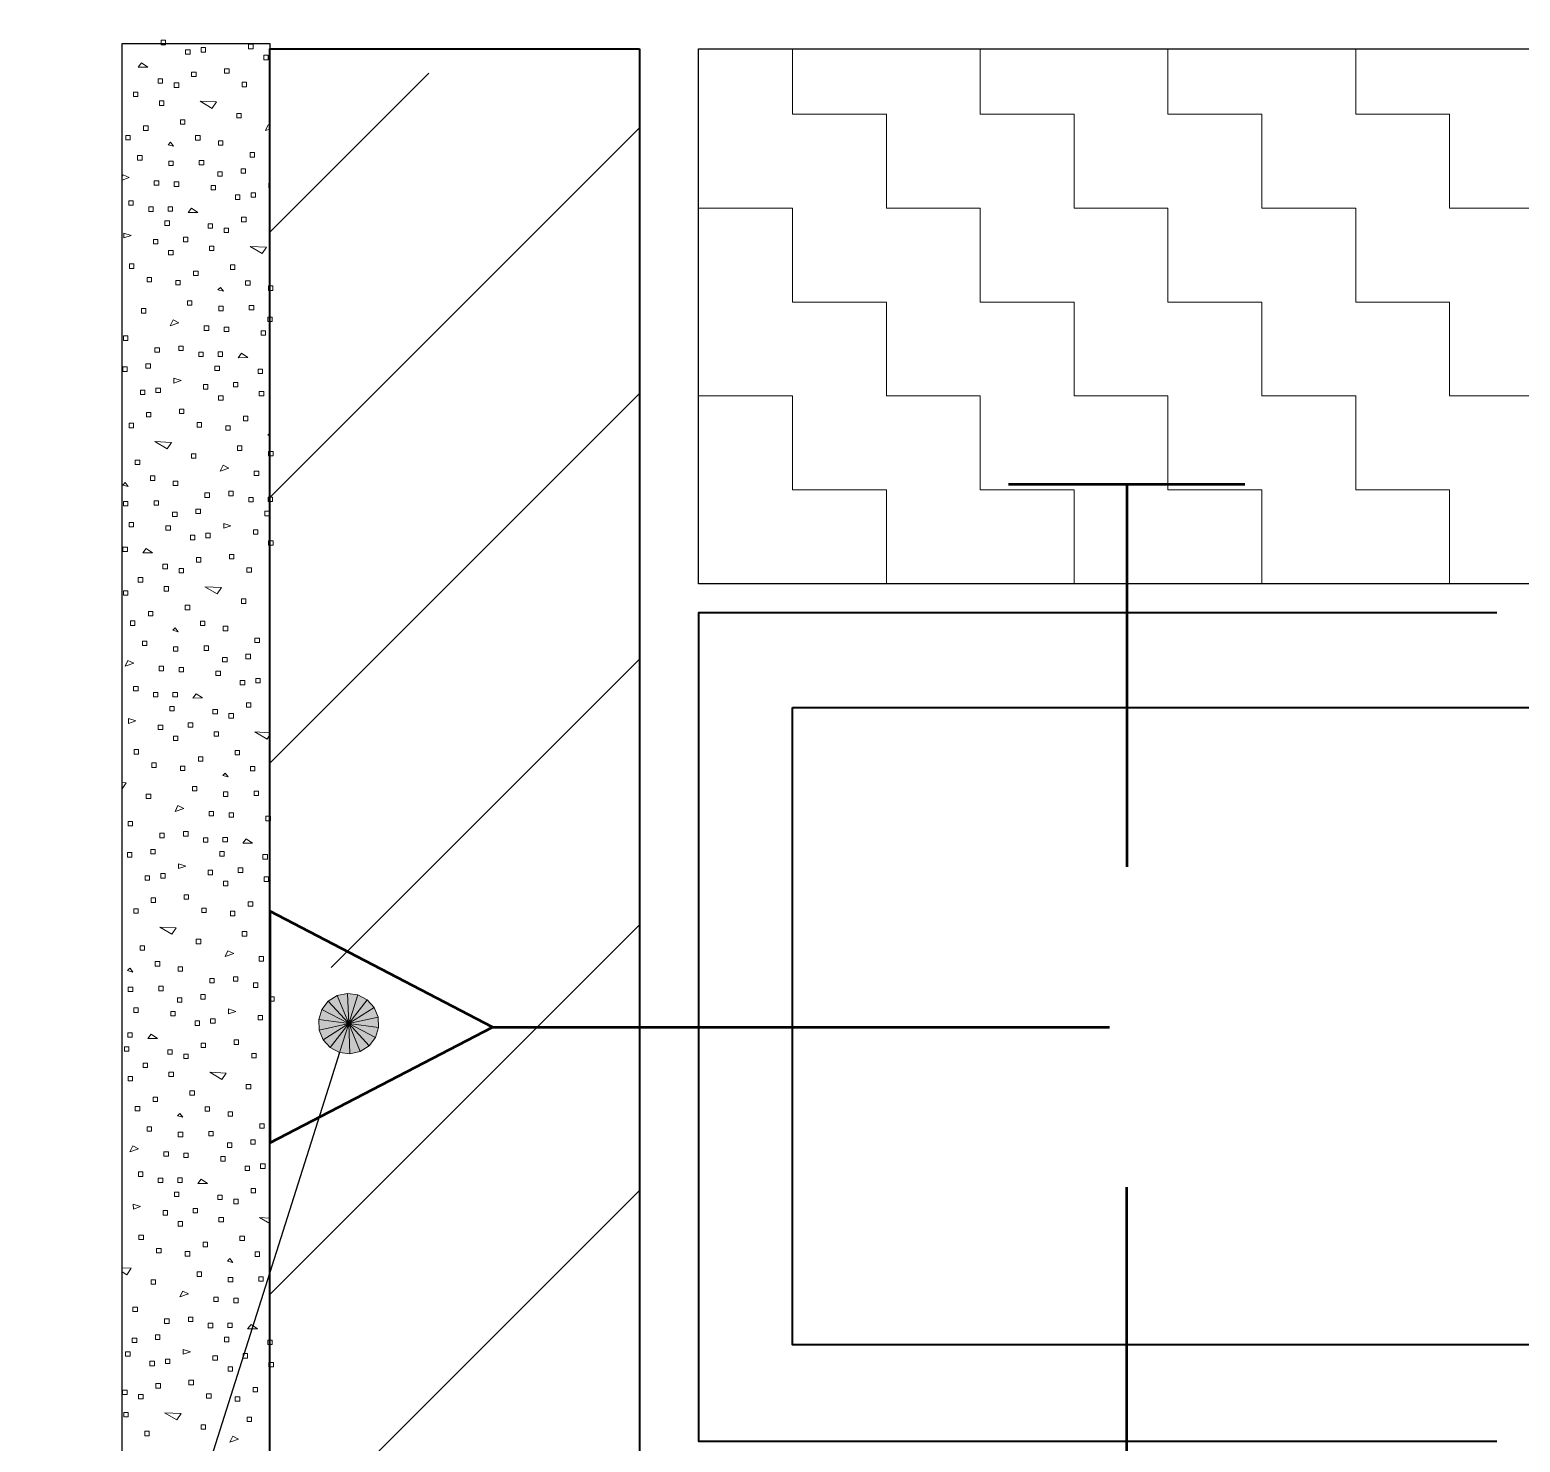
# Model space of a CAD drawing. Header units: millimetres. Extents: x 0 to 23.3, y 0 to 16.5.
# Drawn here: x 18.132 to 18.801, y 12.011 to 12.644 of the extents above; entities that cross this region are included whole.
import ezdxf

# ---------------------------------------------------------------- set-up
doc = ezdxf.new("R2010")
doc.units = ezdxf.units.MM
doc.layers.add('PDF _Геометрия', color=7, linetype='Continuous')
doc.layers.add('PDF _Сплошная заливка', color=7, linetype='Continuous')

msp = doc.modelspace()

# ---------------------------------------------------------------- linework, layer by layer
at = {"layer": 'PDF _Геометрия', "lineweight": 25}
msp.add_lwpolyline([(19.00063, 12.68417, 0.500025), (19.00063, 12.6103, 0.500028), (19.03958, 12.57922, 0.500006), (19.11635, 12.57922, 0.500019), (19.18188, 12.57922, 0.500011), (19.24989, 12.57922, 0.499983), (19.31077, 12.57922, 0.499938), (19.36728, 12.57922, 0.499983), (19.38652, 12.60908), (19.41493, 12.60908), (19.41493, 12.39576), (18.43233, 12.39576), (18.43233, 12.63577), (18.98361, 12.63577)], format="xyb", dxfattribs=at)
at = {"layer": 'PDF _Геометрия', "lineweight": 5}
for points in [[(18.19108, 12.63765), (18.19307, 12.63765), (18.19307, 12.63965), (18.19108, 12.63965)], [(18.20201, 12.6334), (18.20401, 12.6334), (18.20401, 12.6354), (18.20201, 12.6354)], [(18.20898, 12.63434), (18.21098, 12.63434), (18.21098, 12.63634), (18.20898, 12.63634)], [(18.23032, 12.63585), (18.23232, 12.63585), (18.23232, 12.63785), (18.23032, 12.63785)], [(18.23712, 12.63091), (18.23912, 12.63091), (18.23912, 12.63291), (18.23712, 12.63291)], [(18.20473, 12.6234), (18.20673, 12.6234), (18.20673, 12.6254), (18.20473, 12.6254)], [(18.21953, 12.62485), (18.22153, 12.62485), (18.22153, 12.62685), (18.21953, 12.62685)], [(18.18972, 12.62042), (18.19172, 12.62042), (18.19172, 12.62242), (18.18972, 12.62242)], [(18.19693, 12.61853), (18.19893, 12.61853), (18.19893, 12.62053), (18.19693, 12.62053)], [(18.22744, 12.61883), (18.22944, 12.61883), (18.22944, 12.62083), (18.22744, 12.62083)], [(18.17866, 12.61442), (18.18066, 12.61442), (18.18066, 12.61642), (18.17866, 12.61642)], [(18.19025, 12.6104), (18.19225, 12.6104), (18.19225, 12.6124), (18.19025, 12.6124)], [(18.22496, 12.60485), (18.22696, 12.60485), (18.22696, 12.60685), (18.22496, 12.60685)], [(18.18317, 12.59921), (18.18517, 12.59921), (18.18517, 12.60121), (18.18317, 12.60121)], [(18.19971, 12.60199), (18.20171, 12.60199), (18.20171, 12.60399), (18.19971, 12.60399)], [(18.17515, 12.59499), (18.17715, 12.59499), (18.17715, 12.59699), (18.17515, 12.59699)], [(18.20653, 12.59487), (18.20853, 12.59487), (18.20853, 12.59687), (18.20653, 12.59687)], [(18.2168, 12.59257), (18.2188, 12.59257), (18.2188, 12.59457), (18.2168, 12.59457)], [(18.18047, 12.58589), (18.18247, 12.58589), (18.18247, 12.58789), (18.18047, 12.58789)], [(18.19444, 12.58341), (18.19644, 12.58341), (18.19644, 12.58541), (18.19444, 12.58541)], [(18.20817, 12.58377), (18.21017, 12.58377), (18.21017, 12.58577), (18.20817, 12.58577)], [(18.23102, 12.58726), (18.23302, 12.58726), (18.23302, 12.58926), (18.23102, 12.58926)], [(18.2165, 12.57862), (18.2185, 12.57862), (18.2185, 12.58062), (18.2165, 12.58062)], [(18.22695, 12.58003), (18.22895, 12.58003), (18.22895, 12.58203), (18.22695, 12.58203)], [(18.18799, 12.57463), (18.18999, 12.57463), (18.18999, 12.57663), (18.18799, 12.57663)], [(18.19693, 12.57407), (18.19893, 12.57407), (18.19893, 12.57607), (18.19693, 12.57607)], [(18.21351, 12.57249), (18.21551, 12.57249), (18.21551, 12.57449), (18.21351, 12.57449)], [(18.17653, 12.56559), (18.17853, 12.56559), (18.17853, 12.56759), (18.17653, 12.56759)], [(18.18549, 12.56284), (18.18749, 12.56284), (18.18749, 12.56484), (18.18549, 12.56484)], [(18.19421, 12.56293), (18.19621, 12.56293), (18.19621, 12.56493), (18.19421, 12.56493)], [(18.22445, 12.56824), (18.22645, 12.56824), (18.22645, 12.57024), (18.22445, 12.57024)], [(18.23141, 12.56918), (18.23341, 12.56918), (18.23341, 12.57118), (18.23141, 12.57118)], [(18.19274, 12.55659), (18.19474, 12.55659), (18.19474, 12.55859), (18.19274, 12.55859)], [(18.22716, 12.55824), (18.22916, 12.55824), (18.22916, 12.56024), (18.22716, 12.56024)], [(18.21215, 12.55526), (18.21415, 12.55526), (18.21415, 12.55726), (18.21215, 12.55726)], [(18.21936, 12.55337), (18.22136, 12.55337), (18.22136, 12.55537), (18.21936, 12.55537)], [(18.1876, 12.54826), (18.1896, 12.54826), (18.1896, 12.55026), (18.1876, 12.55026)], [(18.1944, 12.54332), (18.1964, 12.54332), (18.1964, 12.54532), (18.1944, 12.54532)], [(18.2011, 12.54927), (18.2031, 12.54927), (18.2031, 12.55127), (18.2011, 12.55127)], [(18.21269, 12.54524), (18.21469, 12.54524), (18.21469, 12.54724), (18.21269, 12.54724)], [(18.17681, 12.53726), (18.17881, 12.53726), (18.17881, 12.53926), (18.17681, 12.53926)], [(18.22214, 12.53683), (18.22414, 12.53683), (18.22414, 12.53883), (18.22214, 12.53883)], [(18.18471, 12.53124), (18.18671, 12.53124), (18.18671, 12.53324), (18.18471, 12.53324)], [(18.19758, 12.52984), (18.19958, 12.52984), (18.19958, 12.53184), (18.19758, 12.53184)], [(18.20561, 12.53406), (18.20761, 12.53406), (18.20761, 12.53606), (18.20561, 12.53606)], [(18.22897, 12.52971), (18.23097, 12.52971), (18.23097, 12.53171), (18.22897, 12.53171)], [(18.23923, 12.52741), (18.24123, 12.52741), (18.24123, 12.52941), (18.23923, 12.52941)], [(18.18224, 12.51726), (18.18424, 12.51726), (18.18424, 12.51926), (18.18224, 12.51926)], [(18.2029, 12.52074), (18.2049, 12.52074), (18.2049, 12.52274), (18.2029, 12.52274)], [(18.21688, 12.51826), (18.21888, 12.51826), (18.21888, 12.52026), (18.21688, 12.52026)], [(18.2306, 12.51861), (18.2326, 12.51861), (18.2326, 12.52061), (18.2306, 12.52061)], [(18.21043, 12.50948), (18.21243, 12.50948), (18.21243, 12.51148), (18.21043, 12.51148)], [(18.23894, 12.51346), (18.24094, 12.51346), (18.24094, 12.51546), (18.23894, 12.51546)], [(18.17408, 12.50498), (18.17608, 12.50498), (18.17608, 12.50698), (18.17408, 12.50698)], [(18.21937, 12.50891), (18.22137, 12.50891), (18.22137, 12.51091), (18.21937, 12.51091)], [(18.23595, 12.50733), (18.23795, 12.50733), (18.23795, 12.50933), (18.23595, 12.50933)], [(18.18829, 12.49967), (18.19029, 12.49967), (18.19029, 12.50167), (18.18829, 12.50167)], [(18.19897, 12.50043), (18.20097, 12.50043), (18.20097, 12.50243), (18.19897, 12.50243)], [(18.20793, 12.49769), (18.20993, 12.49769), (18.20993, 12.49968), (18.20793, 12.49968)], [(18.21664, 12.49777), (18.21864, 12.49777), (18.21864, 12.49977), (18.21664, 12.49977)], [(18.17378, 12.49103), (18.17578, 12.49103), (18.17578, 12.49303), (18.17378, 12.49303)], [(18.18423, 12.49244), (18.18623, 12.49244), (18.18623, 12.49444), (18.18423, 12.49444)], [(18.21518, 12.49144), (18.21718, 12.49144), (18.21718, 12.49344), (18.21518, 12.49344)], [(18.23459, 12.4901), (18.23659, 12.4901), (18.23659, 12.4921), (18.23459, 12.4921)], [(18.21003, 12.48311), (18.21203, 12.48311), (18.21203, 12.48511), (18.21003, 12.48511)], [(18.22353, 12.48411), (18.22553, 12.48411), (18.22553, 12.48611), (18.22353, 12.48611)], [(18.18173, 12.48065), (18.18373, 12.48065), (18.18373, 12.48265), (18.18173, 12.48265)], [(18.18869, 12.48159), (18.19069, 12.48159), (18.19069, 12.48359), (18.18869, 12.48359)], [(18.21684, 12.47816), (18.21884, 12.47816), (18.21884, 12.48016), (18.21684, 12.48016)], [(18.23512, 12.48008), (18.23712, 12.48008), (18.23712, 12.48208), (18.23512, 12.48208)], [(18.18444, 12.47065), (18.18644, 12.47065), (18.18644, 12.47265), (18.18444, 12.47265)], [(18.19924, 12.4721), (18.20124, 12.4721), (18.20124, 12.4741), (18.19924, 12.4741)], [(18.17664, 12.46578), (18.17864, 12.46578), (18.17864, 12.46778), (18.17664, 12.46778)], [(18.20715, 12.46608), (18.20915, 12.46608), (18.20915, 12.46808), (18.20715, 12.46808)], [(18.22002, 12.46468), (18.22202, 12.46468), (18.22202, 12.46668), (18.22002, 12.46668)], [(18.22804, 12.4689), (18.23004, 12.4689), (18.23004, 12.4709), (18.22804, 12.4709)], [(18.17942, 12.44924), (18.18142, 12.44924), (18.18142, 12.45124), (18.17942, 12.45124)], [(18.20467, 12.45211), (18.20667, 12.45211), (18.20667, 12.45411), (18.20467, 12.45411)], [(18.22534, 12.45558), (18.22734, 12.45558), (18.22734, 12.45758), (18.22534, 12.45758)], [(18.23931, 12.4531), (18.24131, 12.4531), (18.24131, 12.4551), (18.23931, 12.4551)], [(18.23286, 12.44432), (18.23486, 12.44432), (18.23486, 12.44632), (18.23286, 12.44632)], [(18.18625, 12.44212), (18.18825, 12.44212), (18.18825, 12.44412), (18.18625, 12.44412)], [(18.19651, 12.43982), (18.19851, 12.43982), (18.19851, 12.44182), (18.19651, 12.44182)], [(18.17416, 12.43067), (18.17616, 12.43067), (18.17616, 12.43267), (18.17416, 12.43267)], [(18.18788, 12.43102), (18.18988, 12.43102), (18.18988, 12.43302), (18.18788, 12.43302)], [(18.21073, 12.43451), (18.21273, 12.43451), (18.21273, 12.43651), (18.21073, 12.43651)], [(18.2214, 12.43527), (18.2234, 12.43527), (18.2234, 12.43727), (18.2214, 12.43727)], [(18.23036, 12.43253), (18.23236, 12.43253), (18.23236, 12.43453), (18.23036, 12.43453)], [(18.23908, 12.43262), (18.24108, 12.43262), (18.24108, 12.43461), (18.23908, 12.43461)], [(18.19621, 12.42587), (18.19821, 12.42587), (18.19821, 12.42787), (18.19621, 12.42787)], [(18.20666, 12.42728), (18.20866, 12.42728), (18.20866, 12.42928), (18.20666, 12.42928)], [(18.23762, 12.42628), (18.23962, 12.42628), (18.23962, 12.42828), (18.23762, 12.42828)], [(18.17665, 12.42132), (18.17865, 12.42132), (18.17865, 12.42332), (18.17665, 12.42332)], [(18.19322, 12.41974), (18.19522, 12.41974), (18.19522, 12.42174), (18.19322, 12.42174)], [(18.21113, 12.41643), (18.21313, 12.41643), (18.21313, 12.41843), (18.21113, 12.41843)], [(18.23247, 12.41795), (18.23447, 12.41795), (18.23447, 12.41995), (18.23247, 12.41995)], [(18.17392, 12.41018), (18.17592, 12.41018), (18.17592, 12.41218), (18.17392, 12.41218)], [(18.20416, 12.41549), (18.20616, 12.41549), (18.20616, 12.41749), (18.20416, 12.41749)], [(18.23927, 12.413), (18.24127, 12.413), (18.24127, 12.415), (18.23927, 12.415)], [(18.19187, 12.40251), (18.19387, 12.40251), (18.19387, 12.40451), (18.19187, 12.40451)], [(18.20688, 12.40549), (18.20888, 12.40549), (18.20888, 12.40749), (18.20688, 12.40749)], [(18.22168, 12.40695), (18.22368, 12.40695), (18.22368, 12.40895), (18.22168, 12.40895)], [(18.18081, 12.39652), (18.18281, 12.39652), (18.18281, 12.39852), (18.18081, 12.39852)], [(18.19908, 12.40062), (18.20108, 12.40062), (18.20108, 12.40262), (18.19908, 12.40262)], [(18.22958, 12.40092), (18.23158, 12.40092), (18.23158, 12.40292), (18.22958, 12.40292)], [(18.17412, 12.39057), (18.17612, 12.39057), (18.17612, 12.39257), (18.17412, 12.39257)], [(18.1924, 12.39249), (18.1944, 12.39249), (18.1944, 12.39449), (18.1924, 12.39449)], [(18.20186, 12.38409), (18.20386, 12.38409), (18.20386, 12.38609), (18.20186, 12.38609)], [(18.22711, 12.38695), (18.22911, 12.38695), (18.22911, 12.38895), (18.22711, 12.38895)], [(18.1773, 12.37709), (18.1793, 12.37709), (18.1793, 12.37909), (18.1773, 12.37909)], [(18.18532, 12.38131), (18.18732, 12.38131), (18.18732, 12.38331), (18.18532, 12.38331)], [(18.20868, 12.37696), (18.21068, 12.37696), (18.21068, 12.37896), (18.20868, 12.37896)], [(18.21895, 12.37467), (18.22095, 12.37467), (18.22095, 12.37667), (18.21895, 12.37667)], [(18.23316, 12.36936), (18.23516, 12.36936), (18.23516, 12.37136), (18.23316, 12.37136)], [(18.18262, 12.36799), (18.18462, 12.36799), (18.18462, 12.36999), (18.18262, 12.36999)], [(18.19659, 12.36551), (18.19859, 12.36551), (18.19859, 12.36751), (18.19659, 12.36751)], [(18.21032, 12.36586), (18.21232, 12.36586), (18.21232, 12.36786), (18.21032, 12.36786)], [(18.2291, 12.36213), (18.2311, 12.36213), (18.2311, 12.36413), (18.2291, 12.36413)], [(18.19014, 12.35673), (18.19214, 12.35673), (18.19214, 12.35873), (18.19014, 12.35873)], [(18.19908, 12.35616), (18.20108, 12.35616), (18.20108, 12.35816), (18.19908, 12.35816)], [(18.21865, 12.36072), (18.22065, 12.36072), (18.22065, 12.36272), (18.21865, 12.36272)], [(18.21566, 12.35458), (18.21766, 12.35458), (18.21766, 12.35658), (18.21566, 12.35658)], [(18.2266, 12.35033), (18.2286, 12.35033), (18.2286, 12.35233), (18.2266, 12.35233)], [(18.23356, 12.35127), (18.23556, 12.35127), (18.23556, 12.35327), (18.23356, 12.35327)], [(18.17868, 12.34768), (18.18068, 12.34768), (18.18068, 12.34968), (18.17868, 12.34968)], [(18.18764, 12.34494), (18.18964, 12.34494), (18.18964, 12.34694), (18.18764, 12.34694)], [(18.19636, 12.34502), (18.19836, 12.34502), (18.19836, 12.34702), (18.19636, 12.34702)], [(18.19489, 12.33869), (18.19689, 12.33869), (18.19689, 12.34069), (18.19489, 12.34069)], [(18.2143, 12.33736), (18.2163, 12.33736), (18.2163, 12.33936), (18.2143, 12.33936)], [(18.22151, 12.33546), (18.22351, 12.33546), (18.22351, 12.33746), (18.22151, 12.33746)], [(18.22931, 12.34034), (18.23131, 12.34034), (18.23131, 12.34234), (18.22931, 12.34234)], [(18.18975, 12.33036), (18.19175, 12.33036), (18.19175, 12.33236), (18.18975, 12.33236)], [(18.20325, 12.33136), (18.20525, 12.33136), (18.20525, 12.33336), (18.20325, 12.33336)], [(18.19655, 12.32541), (18.19855, 12.32541), (18.19855, 12.32741), (18.19655, 12.32741)], [(18.21484, 12.32734), (18.21684, 12.32734), (18.21684, 12.32934), (18.21484, 12.32934)], [(18.17896, 12.31935), (18.18096, 12.31935), (18.18096, 12.32135), (18.17896, 12.32135)], [(18.20776, 12.31615), (18.20976, 12.31615), (18.20976, 12.31815), (18.20776, 12.31815)], [(18.22429, 12.31893), (18.22629, 12.31893), (18.22629, 12.32093), (18.22429, 12.32093)], [(18.18686, 12.31333), (18.18886, 12.31333), (18.18886, 12.31533), (18.18686, 12.31533)], [(18.19973, 12.31193), (18.20173, 12.31193), (18.20173, 12.31393), (18.19973, 12.31393)], [(18.23112, 12.31181), (18.23312, 12.31181), (18.23312, 12.31381), (18.23112, 12.31381)], [(18.20506, 12.30283), (18.20706, 12.30283), (18.20706, 12.30483), (18.20506, 12.30483)], [(18.18439, 12.29936), (18.18639, 12.29936), (18.18639, 12.30136), (18.18439, 12.30136)], [(18.21903, 12.30035), (18.22103, 12.30035), (18.22103, 12.30235), (18.21903, 12.30235)], [(18.23275, 12.30071), (18.23475, 12.30071), (18.23475, 12.30271), (18.23275, 12.30271)], [(18.21257, 12.29157), (18.21457, 12.29157), (18.21457, 12.29357), (18.21257, 12.29357)], [(18.22152, 12.29101), (18.22352, 12.29101), (18.22352, 12.29301), (18.22152, 12.29301)], [(18.23809, 12.28943), (18.24009, 12.28943), (18.24009, 12.29143), (18.23809, 12.29143)], [(18.17623, 12.28707), (18.17823, 12.28707), (18.17823, 12.28907), (18.17623, 12.28907)], [(18.19044, 12.28177), (18.19244, 12.28177), (18.19244, 12.28377), (18.19044, 12.28377)], [(18.20111, 12.28253), (18.20311, 12.28253), (18.20311, 12.28453), (18.20111, 12.28453)], [(18.21008, 12.27978), (18.21208, 12.27978), (18.21208, 12.28178), (18.21008, 12.28178)], [(18.21879, 12.27987), (18.22079, 12.27987), (18.22079, 12.28187), (18.21879, 12.28187)], [(18.17593, 12.27312), (18.17793, 12.27312), (18.17793, 12.27512), (18.17593, 12.27512)], [(18.18637, 12.27454), (18.18837, 12.27454), (18.18837, 12.27654), (18.18637, 12.27654)], [(18.21733, 12.27353), (18.21933, 12.27353), (18.21933, 12.27553), (18.21733, 12.27553)], [(18.23674, 12.2722), (18.23874, 12.2722), (18.23874, 12.2742), (18.23674, 12.2742)], [(18.18388, 12.26274), (18.18588, 12.26274), (18.18588, 12.26474), (18.18388, 12.26474)], [(18.19084, 12.26368), (18.19284, 12.26368), (18.19284, 12.26568), (18.19084, 12.26568)], [(18.21218, 12.2652), (18.21418, 12.2652), (18.21418, 12.2672), (18.21218, 12.2672)], [(18.22568, 12.26621), (18.22768, 12.26621), (18.22768, 12.26821), (18.22568, 12.26821)], [(18.23727, 12.26218), (18.23927, 12.26218), (18.23927, 12.26418), (18.23727, 12.26418)], [(18.21899, 12.26026), (18.22099, 12.26026), (18.22099, 12.26226), (18.21899, 12.26226)], [(18.18659, 12.25274), (18.18859, 12.25274), (18.18859, 12.25474), (18.18659, 12.25474)], [(18.20139, 12.2542), (18.20339, 12.2542), (18.20339, 12.2562), (18.20139, 12.2562)], [(18.23019, 12.251), (18.23219, 12.251), (18.23219, 12.253), (18.23019, 12.253)], [(18.17879, 12.24787), (18.18079, 12.24787), (18.18079, 12.24987), (18.17879, 12.24987)], [(18.2093, 12.24817), (18.2113, 12.24817), (18.2113, 12.25017), (18.2093, 12.25017)], [(18.22217, 12.24678), (18.22417, 12.24678), (18.22417, 12.24878), (18.22217, 12.24878)], [(18.22749, 12.23768), (18.22949, 12.23768), (18.22949, 12.23968), (18.22749, 12.23968)], [(18.18157, 12.23134), (18.18357, 12.23134), (18.18357, 12.23334), (18.18157, 12.23334)], [(18.20682, 12.2342), (18.20882, 12.2342), (18.20882, 12.2362), (18.20682, 12.2362)], [(18.1884, 12.22421), (18.1904, 12.22421), (18.1904, 12.22621), (18.1884, 12.22621)], [(18.19866, 12.22192), (18.20066, 12.22192), (18.20066, 12.22392), (18.19866, 12.22392)], [(18.23501, 12.22642), (18.23701, 12.22642), (18.23701, 12.22842), (18.23501, 12.22842)], [(18.21288, 12.21661), (18.21488, 12.21661), (18.21488, 12.21861), (18.21288, 12.21861)], [(18.22355, 12.21737), (18.22555, 12.21737), (18.22555, 12.21937), (18.22355, 12.21937)], [(18.17631, 12.21276), (18.17831, 12.21276), (18.17831, 12.21476), (18.17631, 12.21476)], [(18.19003, 12.21312), (18.19203, 12.21312), (18.19203, 12.21512), (18.19003, 12.21512)], [(18.20881, 12.20938), (18.21081, 12.20938), (18.21081, 12.21138), (18.20881, 12.21138)], [(18.23251, 12.21462), (18.23451, 12.21462), (18.23451, 12.21662), (18.23251, 12.21662)], [(18.23977, 12.20838), (18.24177, 12.20838), (18.24177, 12.21038), (18.23977, 12.21038)], [(18.17879, 12.20342), (18.18079, 12.20342), (18.18079, 12.20542), (18.17879, 12.20542)], [(18.19537, 12.20184), (18.19737, 12.20184), (18.19737, 12.20384), (18.19537, 12.20384)], [(18.19836, 12.20797), (18.20036, 12.20797), (18.20036, 12.20997), (18.19836, 12.20997)], [(18.20631, 12.19759), (18.20831, 12.19759), (18.20831, 12.19959), (18.20631, 12.19959)], [(18.21327, 12.19853), (18.21527, 12.19853), (18.21527, 12.20053), (18.21327, 12.20053)], [(18.23462, 12.20004), (18.23662, 12.20004), (18.23662, 12.20204), (18.23462, 12.20204)], [(18.17607, 12.19227), (18.17807, 12.19227), (18.17807, 12.19427), (18.17607, 12.19427)], [(18.22383, 12.18904), (18.22583, 12.18904), (18.22583, 12.19104), (18.22383, 12.19104)], [(18.17461, 12.18594), (18.17661, 12.18594), (18.17661, 12.18794), (18.17461, 12.18794)], [(18.19402, 12.18461), (18.19602, 12.18461), (18.19602, 12.18661), (18.19402, 12.18661)], [(18.20123, 12.18272), (18.20323, 12.18272), (18.20323, 12.18472), (18.20123, 12.18472)], [(18.20902, 12.18759), (18.21102, 12.18759), (18.21102, 12.18959), (18.20902, 12.18959)], [(18.23173, 12.18302), (18.23373, 12.18302), (18.23373, 12.18502), (18.23173, 12.18502)], [(18.18296, 12.17861), (18.18496, 12.17861), (18.18496, 12.18061), (18.18296, 12.18061)], [(18.17626, 12.17266), (18.17826, 12.17266), (18.17826, 12.17466), (18.17626, 12.17466)], [(18.19455, 12.17459), (18.19655, 12.17459), (18.19655, 12.17659), (18.19455, 12.17659)], [(18.22926, 12.16905), (18.23126, 12.16905), (18.23126, 12.17105), (18.22926, 12.17105)], [(18.18747, 12.1634), (18.18947, 12.1634), (18.18947, 12.1654), (18.18747, 12.1654)], [(18.204, 12.16618), (18.206, 12.16618), (18.206, 12.16818), (18.204, 12.16818)], [(18.17945, 12.15918), (18.18145, 12.15918), (18.18145, 12.16118), (18.17945, 12.16118)], [(18.21083, 12.15906), (18.21283, 12.15906), (18.21283, 12.16106), (18.21083, 12.16106)], [(18.2211, 12.15676), (18.2231, 12.15676), (18.2231, 12.15876), (18.2211, 12.15876)], [(18.18477, 12.15008), (18.18677, 12.15008), (18.18677, 12.15208), (18.18477, 12.15208)], [(18.21247, 12.14796), (18.21447, 12.14796), (18.21447, 12.14996), (18.21247, 12.14996)], [(18.23531, 12.15145), (18.23731, 12.15145), (18.23731, 12.15345), (18.23531, 12.15345)], [(18.19874, 12.14761), (18.20074, 12.14761), (18.20074, 12.14961), (18.19874, 12.14961)], [(18.2208, 12.14281), (18.2228, 12.14281), (18.2228, 12.14481), (18.2208, 12.14481)], [(18.23124, 12.14422), (18.23324, 12.14422), (18.23324, 12.14622), (18.23124, 12.14622)], [(18.19229, 12.13883), (18.19429, 12.13883), (18.19429, 12.14083), (18.19229, 12.14083)], [(18.20123, 12.13826), (18.20323, 12.13826), (18.20323, 12.14026), (18.20123, 12.14026)], [(18.21781, 12.13668), (18.21981, 12.13668), (18.21981, 12.13868), (18.21781, 12.13868)], [(18.18083, 12.12978), (18.18283, 12.12978), (18.18283, 12.13178), (18.18083, 12.13178)], [(18.22875, 12.13243), (18.23075, 12.13243), (18.23075, 12.13443), (18.22875, 12.13443)], [(18.23571, 12.13337), (18.23771, 12.13337), (18.23771, 12.13537), (18.23571, 12.13537)], [(18.18979, 12.12703), (18.19179, 12.12703), (18.19179, 12.12903), (18.18979, 12.12903)], [(18.19851, 12.12712), (18.20051, 12.12712), (18.20051, 12.12912), (18.19851, 12.12912)], [(18.23146, 12.12243), (18.23346, 12.12243), (18.23346, 12.12443), (18.23146, 12.12443)], [(18.19704, 12.12079), (18.19904, 12.12079), (18.19904, 12.12279), (18.19704, 12.12279)], [(18.21645, 12.11945), (18.21845, 12.11945), (18.21845, 12.12145), (18.21645, 12.12145)], [(18.22366, 12.11756), (18.22566, 12.11756), (18.22566, 12.11956), (18.22366, 12.11956)], [(18.1919, 12.11245), (18.1939, 12.11245), (18.1939, 12.11445), (18.1919, 12.11445)], [(18.2054, 12.11346), (18.2074, 12.11346), (18.2074, 12.11546), (18.2054, 12.11546)], [(18.21699, 12.10943), (18.21899, 12.10943), (18.21899, 12.11143), (18.21699, 12.11143)], [(18.18111, 12.10145), (18.18311, 12.10145), (18.18311, 12.10345), (18.18111, 12.10345)], [(18.1987, 12.10751), (18.2007, 12.10751), (18.2007, 12.10951), (18.1987, 12.10951)], [(18.18901, 12.09543), (18.19101, 12.09543), (18.19101, 12.09743), (18.18901, 12.09743)], [(18.2099, 12.09825), (18.2119, 12.09825), (18.2119, 12.10025), (18.2099, 12.10025)], [(18.22644, 12.10103), (18.22844, 12.10103), (18.22844, 12.10303), (18.22644, 12.10303)], [(18.20188, 12.09403), (18.20388, 12.09403), (18.20388, 12.09603), (18.20188, 12.09603)], [(18.23327, 12.0939), (18.23527, 12.0939), (18.23527, 12.0959), (18.23327, 12.0959)], [(18.18653, 12.08145), (18.18853, 12.08145), (18.18853, 12.08345), (18.18653, 12.08345)], [(18.2072, 12.08493), (18.2092, 12.08493), (18.2092, 12.08693), (18.2072, 12.08693)], [(18.22118, 12.08245), (18.22318, 12.08245), (18.22318, 12.08445), (18.22118, 12.08445)], [(18.2349, 12.0828), (18.2369, 12.0828), (18.2369, 12.0848), (18.2349, 12.0848)], [(18.17837, 12.06917), (18.18037, 12.06917), (18.18037, 12.07117), (18.17837, 12.07117)], [(18.21472, 12.07367), (18.21672, 12.07367), (18.21672, 12.07567), (18.21472, 12.07567)], [(18.22366, 12.0731), (18.22566, 12.0731), (18.22566, 12.0751), (18.22366, 12.0751)], [(18.19259, 12.06386), (18.19459, 12.06386), (18.19459, 12.06586), (18.19259, 12.06586)], [(18.20326, 12.06462), (18.20526, 12.06462), (18.20526, 12.06662), (18.20326, 12.06662)], [(18.21222, 12.06188), (18.21422, 12.06188), (18.21422, 12.06388), (18.21222, 12.06388)], [(18.22094, 12.06196), (18.22294, 12.06196), (18.22294, 12.06396), (18.22094, 12.06396)], [(18.17808, 12.05522), (18.18008, 12.05522), (18.18008, 12.05722), (18.17808, 12.05722)], [(18.18852, 12.05663), (18.19052, 12.05663), (18.19052, 12.05863), (18.18852, 12.05863)], [(18.21948, 12.05563), (18.22148, 12.05563), (18.22148, 12.05763), (18.21948, 12.05763)], [(18.23889, 12.05429), (18.24089, 12.05429), (18.24089, 12.05629), (18.23889, 12.05629)], [(18.17509, 12.04909), (18.17709, 12.04909), (18.17709, 12.05109), (18.17509, 12.05109)], [(18.22783, 12.0483), (18.22983, 12.0483), (18.22983, 12.0503), (18.22783, 12.0503)], [(18.18602, 12.04484), (18.18802, 12.04484), (18.18802, 12.04684), (18.18602, 12.04684)], [(18.19299, 12.04578), (18.19499, 12.04578), (18.19499, 12.04778), (18.19299, 12.04778)], [(18.21433, 12.0473), (18.21633, 12.0473), (18.21633, 12.0493), (18.21433, 12.0493)], [(18.22113, 12.04235), (18.22313, 12.04235), (18.22313, 12.04435), (18.22113, 12.04435)], [(18.23942, 12.04427), (18.24142, 12.04427), (18.24142, 12.04627), (18.23942, 12.04627)], [(18.18874, 12.03484), (18.19074, 12.03484), (18.19074, 12.03684), (18.18874, 12.03684)], [(18.20354, 12.03629), (18.20554, 12.03629), (18.20554, 12.03829), (18.20354, 12.03829)], [(18.17373, 12.03186), (18.17573, 12.03186), (18.17573, 12.03386), (18.17373, 12.03386)], [(18.18094, 12.02997), (18.18294, 12.02997), (18.18294, 12.03197), (18.18094, 12.03197)], [(18.21145, 12.03027), (18.21345, 12.03027), (18.21345, 12.03227), (18.21145, 12.03227)], [(18.22432, 12.02887), (18.22632, 12.02887), (18.22632, 12.03087), (18.22432, 12.03087)], [(18.23234, 12.03309), (18.23434, 12.03309), (18.23434, 12.03509), (18.23234, 12.03509)], [(18.17426, 12.02184), (18.17626, 12.02184), (18.17626, 12.02384), (18.17426, 12.02384)], [(18.20897, 12.0163), (18.21097, 12.0163), (18.21097, 12.0183), (18.20897, 12.0183)], [(18.22964, 12.01977), (18.23164, 12.01977), (18.23164, 12.02177), (18.22964, 12.02177)], [(18.18372, 12.01343), (18.18572, 12.01343), (18.18572, 12.01543), (18.18372, 12.01543)]]:
    msp.add_lwpolyline(points, close=True, dxfattribs=at)
at = {"layer": 'PDF _Геометрия', "lineweight": 25}
msp.add_lwpolyline([(21.6086, 9.74585), (18.23988, 9.74585), (18.17352, 9.74585), (18.17352, 12.63819), (18.23988, 12.63819), (18.23988, 9.81221), (21.6086, 9.81221)], close=True, dxfattribs=at)
at = {"layer": 'PDF _Геометрия', "lineweight": 40}
msp.add_lwpolyline([(18.40579, 12.63577), (18.40579, 9.82306), (18.23988, 9.82306), (18.23988, 12.63577)], close=True, dxfattribs=at)
at = {"layer": 'PDF _Геометрия', "lineweight": 18}
for points in [[(18.68517, 12.39576), (18.68517, 12.4379), (18.64303, 12.4379), (18.64303, 12.48004), (18.60089, 12.48004), (18.60089, 12.52218), (18.55875, 12.52218), (18.55875, 12.56432), (18.51661, 12.56432), (18.51661, 12.60646), (18.47447, 12.60646), (18.47447, 12.63577)], [(18.76945, 12.39576), (18.76945, 12.4379), (18.72731, 12.4379), (18.72731, 12.48004), (18.68517, 12.48004), (18.68517, 12.52218), (18.64303, 12.52218), (18.64303, 12.56432), (18.60089, 12.56432), (18.60089, 12.60646), (18.55875, 12.60646), (18.55875, 12.63577)], [(18.85373, 12.39576), (18.85373, 12.4379), (18.81159, 12.4379), (18.81159, 12.48004), (18.76945, 12.48004), (18.76945, 12.52218), (18.72731, 12.52218), (18.72731, 12.56432), (18.68517, 12.56432), (18.68517, 12.60646), (18.64303, 12.60646), (18.64303, 12.63577)], [(18.93801, 12.39576), (18.93801, 12.4379), (18.89587, 12.4379), (18.89587, 12.48004), (18.85373, 12.48004), (18.85373, 12.52218), (18.81159, 12.52218), (18.81159, 12.56432), (18.76945, 12.56432), (18.76945, 12.60646), (18.72731, 12.60646), (18.72731, 12.63577)], [(18.18222, 12.62949), (18.18072, 12.62752)], [(18.18072, 12.62752), (18.18507, 12.62756)], [(18.18507, 12.62756), (18.18222, 12.62949)], [(18.23988, 12.55359), (18.31121, 12.62491)], [(18.20854, 12.61232), (18.21595, 12.61195)], [(18.21402, 12.6091), (18.20854, 12.61232)], [(18.21595, 12.61196), (18.21402, 12.60911)], [(18.23915, 12.60173), (18.23787, 12.5991)], [(18.23787, 12.5991), (18.23988, 12.59979)], [(18.23988, 12.60137), (18.23916, 12.60172)], [(18.23988, 12.4344), (18.40579, 12.6003)], [(18.19521, 12.59388), (18.19413, 12.59278)], [(18.19413, 12.59278), (18.19653, 12.59215)], [(18.19654, 12.59215), (18.19521, 12.59388)], [(18.174, 12.57929), (18.17352, 12.57831)], [(18.17663, 12.57801), (18.174, 12.57929)], [(18.17352, 12.57694), (18.17663, 12.57801)], [(18.23941, 12.57558), (18.23943, 12.5734)], [(18.23988, 12.57543), (18.23941, 12.57558)], [(18.23943, 12.5734), (18.23988, 12.57355)], [(18.20466, 12.56434), (18.20315, 12.56236)], [(18.20315, 12.56236), (18.20751, 12.5624)], [(18.20751, 12.56241), (18.20465, 12.56434)], [(18.60089, 12.39576), (18.60089, 12.4379), (18.55875, 12.4379), (18.55875, 12.48004), (18.51661, 12.48004), (18.51661, 12.52218), (18.47447, 12.52218), (18.47447, 12.56432), (18.43233, 12.56432)], [(18.17425, 12.55314), (18.17427, 12.55097)], [(18.17428, 12.55096), (18.17753, 12.55209), (18.17426, 12.55314)], [(18.23645, 12.54395), (18.23097, 12.54716)], [(18.23098, 12.54716), (18.23839, 12.5468)], [(18.23839, 12.5468), (18.23645, 12.54395)], [(18.21764, 12.52873), (18.21656, 12.52763)], [(18.21657, 12.52763), (18.21897, 12.527)], [(18.21897, 12.527), (18.21765, 12.52873)], [(18.19643, 12.51414), (18.19515, 12.51151)], [(18.19515, 12.51151), (18.19906, 12.51285), (18.19643, 12.51413)], [(18.22709, 12.49918), (18.22559, 12.49721)], [(18.22994, 12.49725), (18.22709, 12.49918)], [(18.22559, 12.4972), (18.22994, 12.49725)], [(18.19669, 12.48799), (18.19671, 12.48581)], [(18.19671, 12.48581), (18.19997, 12.48693), (18.19669, 12.48799)], [(18.23988, 12.3152), (18.40579, 12.48111)], [(18.51661, 12.39576), (18.51661, 12.4379), (18.47447, 12.4379), (18.47447, 12.48004), (18.43233, 12.48004)], [(18.18825, 12.45957), (18.19567, 12.45921)], [(18.19373, 12.45636), (18.18825, 12.45957)], [(18.19567, 12.45921), (18.19373, 12.45636)], [(18.23988, 12.46337), (18.239, 12.46247)], [(18.239, 12.46247), (18.23988, 12.46224)], [(18.21887, 12.44898), (18.21759, 12.44635)], [(18.21759, 12.44635), (18.2215, 12.4477)], [(18.2215, 12.4477), (18.21887, 12.44898)], [(18.17492, 12.44114), (18.17384, 12.44004)], [(18.17384, 12.44004), (18.17625, 12.43941)], [(18.17625, 12.4394), (18.17493, 12.44114)], [(18.21912, 12.42283), (18.21914, 12.42065)], [(18.21915, 12.42065), (18.2224, 12.42177), (18.21913, 12.42283)], [(18.18437, 12.41159), (18.18286, 12.40961)], [(18.18722, 12.40966), (18.18437, 12.41159)], [(18.18286, 12.40961), (18.18722, 12.40966)], [(18.2181, 12.39405), (18.21617, 12.3912), (18.21069, 12.39442)], [(18.21069, 12.39441), (18.2181, 12.39405)], [(18.19736, 12.37598), (18.19628, 12.37488)], [(18.19628, 12.37488), (18.19868, 12.37425)], [(18.19869, 12.37425), (18.19736, 12.37598)], [(18.17615, 12.36139), (18.17486, 12.35876)], [(18.17486, 12.35876), (18.17877, 12.3601)], [(18.17878, 12.3601), (18.17615, 12.36139)], [(18.26745, 12.22359), (18.40579, 12.36192)], [(18.20681, 12.34643), (18.2053, 12.34446)], [(18.2053, 12.34446), (18.20966, 12.3445)], [(18.20966, 12.3445), (18.2068, 12.34643)], [(18.1764, 12.33524), (18.17642, 12.33306)], [(18.17643, 12.33306), (18.17968, 12.33418), (18.17641, 12.33524)], [(18.23312, 12.32926), (18.23988, 12.32893)], [(18.2386, 12.32604), (18.23312, 12.32926)], [(18.23988, 12.32793), (18.2386, 12.32604)], [(18.21979, 12.31082), (18.21871, 12.30972)], [(18.22112, 12.30909), (18.2198, 12.31082)], [(18.17352, 12.30655), (18.17538, 12.30646)], [(18.17538, 12.30646), (18.17352, 12.30371)], [(18.21872, 12.30972), (18.22112, 12.30909)], [(18.19858, 12.29623), (18.1973, 12.29361)], [(18.1973, 12.2936), (18.20121, 12.29495)], [(18.20121, 12.29495), (18.19858, 12.29623)], [(18.22924, 12.28128), (18.22773, 12.2793)], [(18.22773, 12.2793), (18.23209, 12.27934)], [(18.23209, 12.27934), (18.22924, 12.28128)], [(18.19884, 12.27008), (18.19886, 12.26791)], [(18.19886, 12.2679), (18.20212, 12.26902), (18.19884, 12.27008)], [(18.19782, 12.24131), (18.19588, 12.23845), (18.1904, 12.24167)], [(18.1904, 12.24166), (18.19782, 12.2413)], [(18.23988, 12.07682), (18.34905, 12.18599), (18.40579, 12.24273)], [(18.22102, 12.23108), (18.21973, 12.22845)], [(18.22365, 12.22979), (18.22102, 12.23107)], [(18.21973, 12.22845), (18.22364, 12.22979)], [(18.17707, 12.22323), (18.17599, 12.22213)], [(18.17599, 12.22213), (18.1784, 12.2215)], [(18.1784, 12.2215), (18.17708, 12.22323)], [(18.22127, 12.20493), (18.22129, 12.20275)], [(18.2213, 12.20275), (18.22455, 12.20387), (18.22128, 12.20493)], [(18.18937, 12.19175), (18.18652, 12.19369), (18.18501, 12.19171)], [(18.18501, 12.19171), (18.18937, 12.19175)], [(18.21284, 12.17651), (18.22025, 12.17615)], [(18.22025, 12.17615), (18.21832, 12.1733), (18.21284, 12.17651)], [(18.19951, 12.15807), (18.19843, 12.15697)], [(18.19843, 12.15698), (18.20083, 12.15635)], [(18.20083, 12.15634), (18.19951, 12.15807)], [(18.1783, 12.14348), (18.17701, 12.14086)], [(18.18092, 12.1422), (18.1783, 12.14348)], [(18.17701, 12.14085), (18.18092, 12.1422)], [(18.21181, 12.1266), (18.20895, 12.12853), (18.20745, 12.12655)], [(18.20745, 12.12655), (18.21181, 12.1266)], [(18.23988, 11.95763), (18.40579, 12.12354)], [(18.17855, 12.11734), (18.17857, 12.11516)], [(18.17858, 12.11515), (18.18183, 12.11628), (18.17855, 12.11733)], [(18.23527, 12.11135), (18.23988, 12.11113)], [(18.23988, 12.10865), (18.23527, 12.11135)], [(18.22194, 12.09292), (18.22086, 12.09182)], [(18.22087, 12.09182), (18.22327, 12.09119)], [(18.22327, 12.09119), (18.22195, 12.09292)], [(18.17352, 12.08875), (18.17753, 12.08855)], [(18.17753, 12.08856), (18.1756, 12.0857), (18.17352, 12.08692)], [(18.20073, 12.07833), (18.19945, 12.0757)], [(18.19945, 12.0757), (18.20336, 12.07704)], [(18.20336, 12.07704), (18.20073, 12.07833)], [(18.23424, 12.06144), (18.23139, 12.06337), (18.22988, 12.0614)], [(18.22988, 12.0614), (18.23424, 12.06144)], [(18.20098, 12.05218), (18.20101, 12.05)], [(18.20101, 12.05), (18.20427, 12.05112), (18.20099, 12.05218)], [(18.19255, 12.02376), (18.19997, 12.0234)], [(18.19997, 12.0234), (18.19803, 12.02055), (18.19255, 12.02376)], [(18.22317, 12.01317), (18.22188, 12.01054)], [(18.22188, 12.01054), (18.22579, 12.01189)], [(18.2258, 12.01189), (18.22317, 12.01317)]]:
    msp.add_lwpolyline(points, dxfattribs=at)
at = {"layer": 'PDF _Геометрия', "color": 5, "lineweight": 50}
for points in [[(18.5714, 12.44038), (18.67758, 12.44038)], [(18.62449, 12.44038), (18.62449, 12.26872)], [(18.33975, 12.19684), (18.61673, 12.19684)], [(18.62449, 11.95331), (18.62449, 12.12496)]]:
    msp.add_lwpolyline(points, dxfattribs=at)
at = {"layer": 'PDF _Геометрия', "color": 1, "lineweight": 40}
msp.add_lwpolyline([(18.79069, 12.38266), (18.43233, 12.38266), (18.43233, 12.01103), (18.79069, 12.01103)], dxfattribs=at)
msp.add_lwpolyline([(18.47444, 12.34021), (19.3041, 12.34021), (19.3041, 12.05422), (18.47444, 12.05422)], close=True, dxfattribs=at)
at = {"layer": 'PDF _Геометрия', "color": 5, "lineweight": 50}
msp.add_lwpolyline([(18.23988, 12.24877), (18.23988, 12.14491), (18.33975, 12.19684)], close=True, dxfattribs=at)
at = {"layer": 'PDF _Геометрия', "lineweight": 0}
for points in [[(18.27008, 12.21091), (18.2661, 12.20838), (18.27524, 12.19837)], [(18.27468, 12.21192), (18.27008, 12.21091), (18.27524, 12.19837)], [(18.27935, 12.2113), (18.27468, 12.21192), (18.27524, 12.19837)], [(18.28352, 12.20911), (18.27935, 12.2113), (18.27524, 12.19837)], [(18.26322, 12.20465), (18.2618, 12.20016), (18.27524, 12.19837)], [(18.2661, 12.20838), (18.26322, 12.20465), (18.27524, 12.19837)], [(18.2867, 12.20563), (18.28352, 12.20911), (18.27524, 12.19837)], [(18.28849, 12.20128), (18.2867, 12.20563), (18.27524, 12.19837)], [(18.2618, 12.20016), (18.262, 12.19545), (18.27524, 12.19837)], [(18.262, 12.19545), (18.26379, 12.1911), (18.27524, 12.19837)], [(18.26379, 12.1911), (18.26697, 12.18762), (18.27524, 12.19837)], [(18.26697, 12.18762), (18.27114, 12.18544), (18.27524, 12.19837)], [(18.27114, 12.18544), (18.27581, 12.18481), (18.27524, 12.19837)], [(18.28869, 12.19657), (18.28849, 12.20128), (18.27524, 12.19837)], [(18.27581, 12.18481), (18.28041, 12.18582), (18.27524, 12.19837)], [(18.28041, 12.18582), (18.28439, 12.18835), (18.27524, 12.19837)], [(18.28439, 12.18835), (18.28726, 12.19208), (18.27524, 12.19837)], [(18.28726, 12.19208), (18.28869, 12.19657), (18.27524, 12.19837)]]:
    msp.add_lwpolyline(points, close=True, dxfattribs=at)
at = {"layer": 'PDF _Геометрия', "lineweight": 25}
msp.add_lwpolyline([(18.27114, 12.18544), (18.26704, 12.17251), (17.64938, 10.22566)], dxfattribs=at)
at = {"layer": 'PDF _Сплошная заливка', "lineweight": 25, "transparency": 33554559}
for points in [[(18.27008, 12.21091), (18.2661, 12.20838), (18.27524, 12.19837)], [(18.27468, 12.21192), (18.27008, 12.21091), (18.27524, 12.19837)], [(18.27935, 12.2113), (18.27468, 12.21192), (18.27524, 12.19837)], [(18.28352, 12.20911), (18.27935, 12.2113), (18.27524, 12.19837)], [(18.26322, 12.20465), (18.2618, 12.20016), (18.27524, 12.19837)], [(18.2661, 12.20838), (18.26322, 12.20465), (18.27524, 12.19837)], [(18.2867, 12.20563), (18.28352, 12.20911), (18.27524, 12.19837)], [(18.28849, 12.20128), (18.2867, 12.20563), (18.27524, 12.19837)], [(18.2618, 12.20016), (18.262, 12.19545), (18.27524, 12.19837)], [(18.262, 12.19545), (18.26379, 12.1911), (18.27524, 12.19837)], [(18.26379, 12.1911), (18.26697, 12.18762), (18.27524, 12.19837)], [(18.26697, 12.18762), (18.27114, 12.18544), (18.27524, 12.19837)], [(18.27114, 12.18544), (18.27581, 12.18481), (18.27524, 12.19837)], [(18.28869, 12.19657), (18.28849, 12.20128), (18.27524, 12.19837)], [(18.27581, 12.18481), (18.28041, 12.18582), (18.27524, 12.19837)], [(18.28041, 12.18582), (18.28439, 12.18835), (18.27524, 12.19837)], [(18.28439, 12.18835), (18.28726, 12.19208), (18.27524, 12.19837)], [(18.28726, 12.19208), (18.28869, 12.19657), (18.27524, 12.19837)]]:
    msp.add_solid(points, dxfattribs=at)

doc.saveas('drawing.dxf')
